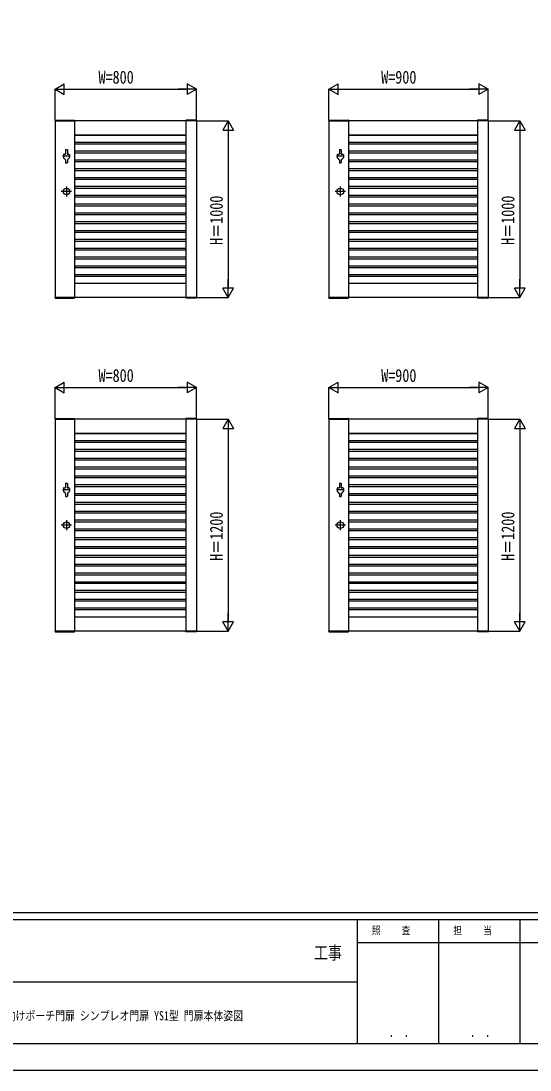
# Model space of a CAD drawing. Units: millimetres, scale not verified. Extents: x -8410 to 8410, y -5940 to 5940.
# Drawn here: x 687 to 3568, y -5940 to 0 of the extents above; entities that cross this region are included whole.
import ezdxf
from ezdxf.enums import TextEntityAlignment as Align

# ---------------------------------------------------------------- set-up
doc = ezdxf.new("R2010")
doc.units = ezdxf.units.MM
doc.header["$LTSCALE"] = 30
for name, color, linetype in [('0-1_USER1', 3, 'Continuous'), ('0-2_YKK_A1', 4, 'Continuous'), ('0-3_YKK_D', 6, 'Continuous'), ('0-4_YKK_ZWAK', 7, 'Continuous')]:
    doc.layers.add(name, color=color, linetype=linetype)
doc.styles.add('ＭＳ ゴシック', font='')
doc.styles.get('ＭＳ ゴシック').set_extended_font_data('MS Gothic')

msp = doc.modelspace()

# ---------------------------------------------------------------- linework, layer by layer
at = {"layer": '0-2_YKK_A1'}
for p, q in [((880.29, -563.2), (880.15, -565.75)), ((880.15, -565.75), (991.15, -565.75)), ((880.65, -565.75), (880.65, -1565.75)), ((1680.65, -565.75), (880.65, -565.75)), ((881.29, -562.25), (990.02, -562.25)), ((990.65, -565.75), (990.65, -1565.75)), ((991.02, -563.2), (991.15, -565.75)), ((1620.29, -563.2), (1620.15, -565.75)), ((1681.15, -565.75), (1620.15, -565.75)), ((1620.65, -565.75), (1620.65, -1565.75)), ((1680.02, -562.25), (1621.29, -562.25)), ((1680.65, -565.75), (1680.65, -1565.75)), ((1681.02, -563.2), (1681.15, -565.75)), ((2430.29, -563.2), (2430.15, -565.75)), ((2430.15, -565.75), (2541.15, -565.75)), ((2430.65, -565.75), (2430.65, -1565.75)), ((3330.65, -565.75), (2430.65, -565.75)), ((2431.29, -562.25), (2540.02, -562.25)), ((2540.65, -565.75), (2540.65, -1565.75)), ((2541.02, -563.2), (2541.15, -565.75)), ((3270.29, -563.2), (3270.15, -565.75)), ((3331.15, -565.75), (3270.15, -565.75)), ((3270.65, -565.75), (3270.65, -1565.75)), ((3330.02, -562.25), (3271.29, -562.25)), ((3330.65, -565.75), (3330.65, -1565.75)), ((3331.02, -563.2), (3331.15, -565.75)), ((1620.65, -645.75), (990.65, -645.75)), ((990.65, -646.85), (1620.65, -646.85)), ((3270.65, -645.75), (2540.65, -645.75)), ((2540.65, -646.85), (3270.65, -646.85)), ((990.65, -686.85), (1620.65, -686.85)), ((990.65, -696.05), (1620.65, -696.05)), ((2540.65, -686.85), (3270.65, -686.85)), ((2540.65, -696.05), (3270.65, -696.05)), ((966.66, -765.75), (922.65, -765.75)), ((927.15, -758.75), (927.15, -772.75)), ((932.15, -753.75), (939.4, -753.75)), ((939.4, -730.25), (939.4, -753.75)), ((941.4, -728.25), (947.9, -728.25)), ((949.9, -730.25), (949.9, -753.75)), ((949.9, -753.75), (957.15, -753.75)), ((962.15, -758.75), (962.15, -772.75)), ((990.65, -736.05), (1620.65, -736.05)), ((990.65, -746.05), (1620.65, -746.05)), ((2516.66, -765.75), (2472.65, -765.75)), ((2477.15, -758.75), (2477.15, -772.75)), ((2482.15, -753.75), (2489.4, -753.75)), ((2489.4, -730.25), (2489.4, -753.75)), ((2491.4, -728.25), (2497.9, -728.25)), ((2499.9, -730.25), (2499.9, -753.75)), ((2499.9, -753.75), (2507.15, -753.75)), ((2512.15, -758.75), (2512.15, -772.75)), ((2540.65, -736.05), (3270.65, -736.05)), ((2540.65, -746.05), (3270.65, -746.05)), ((939.4, -786.6), (939.4, -801.25)), ((941.4, -803.25), (947.9, -803.25)), ((949.9, -786.6), (949.9, -801.25)), ((990.65, -786.05), (1620.65, -786.05)), ((990.65, -796.05), (1620.65, -796.05)), ((2489.4, -786.6), (2489.4, -801.25)), ((2491.4, -803.25), (2497.9, -803.25)), ((2499.9, -786.6), (2499.9, -801.25)), ((2540.65, -786.05), (3270.65, -786.05)), ((2540.65, -796.05), (3270.65, -796.05)), ((990.65, -836.05), (1620.65, -836.05)), ((990.65, -846.05), (1620.65, -846.05)), ((990.65, -886.05), (1620.65, -886.05)), ((2540.65, -836.05), (3270.65, -836.05)), ((2540.65, -846.05), (3270.65, -846.05)), ((2540.65, -886.05), (3270.65, -886.05)), ((944.65, -936.75), (944.65, -994.75)), ((990.65, -896.05), (1620.65, -896.05)), ((990.65, -936.05), (1620.65, -936.05)), ((990.65, -946.05), (1620.65, -946.05)), ((2494.65, -936.75), (2494.65, -994.75)), ((2540.65, -896.05), (3270.65, -896.05)), ((2540.65, -936.05), (3270.65, -936.05)), ((2540.65, -946.05), (3270.65, -946.05)), ((973.65, -965.75), (915.65, -965.75)), ((990.65, -986.05), (1620.65, -986.05)), ((990.65, -996.05), (1620.65, -996.05)), ((2523.65, -965.75), (2465.65, -965.75)), ((2540.65, -986.05), (3270.65, -986.05)), ((2540.65, -996.05), (3270.65, -996.05)), ((990.65, -1036.05), (1620.65, -1036.05)), ((990.65, -1046.05), (1620.65, -1046.05)), ((2540.65, -1036.05), (3270.65, -1036.05)), ((2540.65, -1046.05), (3270.65, -1046.05)), ((990.65, -1086.05), (1620.65, -1086.05)), ((990.65, -1096.05), (1620.65, -1096.05)), ((2540.65, -1086.05), (3270.65, -1086.05)), ((2540.65, -1096.05), (3270.65, -1096.05)), ((990.65, -1136.05), (1620.65, -1136.05)), ((990.65, -1146.05), (1620.65, -1146.05)), ((990.65, -1186.05), (1620.65, -1186.05)), ((2540.65, -1136.05), (3270.65, -1136.05)), ((2540.65, -1146.05), (3270.65, -1146.05)), ((2540.65, -1186.05), (3270.65, -1186.05)), ((990.65, -1196.05), (1620.65, -1196.05)), ((990.65, -1236.05), (1620.65, -1236.05)), ((990.65, -1246.05), (1620.65, -1246.05)), ((2540.65, -1196.05), (3270.65, -1196.05)), ((2540.65, -1236.05), (3270.65, -1236.05)), ((2540.65, -1246.05), (3270.65, -1246.05)), ((990.65, -1286.05), (1620.65, -1286.05)), ((990.65, -1296.05), (1620.65, -1296.05)), ((2540.65, -1286.05), (3270.65, -1286.05)), ((2540.65, -1296.05), (3270.65, -1296.05)), ((990.65, -1336.05), (1620.65, -1336.05)), ((990.65, -1346.05), (1620.65, -1346.05)), ((2540.65, -1336.05), (3270.65, -1336.05)), ((2540.65, -1346.05), (3270.65, -1346.05)), ((990.65, -1386.05), (1620.65, -1386.05)), ((990.65, -1396.05), (1620.65, -1396.05)), ((2540.65, -1386.05), (3270.65, -1386.05)), ((2540.65, -1396.05), (3270.65, -1396.05)), ((990.65, -1436.05), (1620.65, -1436.05)), ((990.65, -1445.25), (1620.65, -1445.25)), ((2540.65, -1436.05), (3270.65, -1436.05)), ((2540.65, -1445.25), (3270.65, -1445.25)), ((990.65, -1485.25), (1620.65, -1485.25)), ((1620.65, -1485.75), (990.65, -1485.75)), ((2540.65, -1485.25), (3270.65, -1485.25)), ((3270.65, -1485.75), (2540.65, -1485.75)), ((880.15, -1565.75), (991.15, -1565.75)), ((880.29, -1568.3), (880.15, -1565.75)), ((1680.65, -1565.75), (880.65, -1565.75)), ((881.29, -1569.25), (990.02, -1569.25)), ((991.02, -1568.3), (991.15, -1565.75)), ((1681.15, -1565.75), (1620.15, -1565.75)), ((1620.29, -1568.3), (1620.15, -1565.75)), ((1680.02, -1569.25), (1621.29, -1569.25)), ((1681.02, -1568.3), (1681.15, -1565.75)), ((2430.15, -1565.75), (2541.15, -1565.75)), ((2430.29, -1568.3), (2430.15, -1565.75)), ((3330.65, -1565.75), (2430.65, -1565.75)), ((2431.29, -1569.25), (2540.02, -1569.25)), ((2541.02, -1568.3), (2541.15, -1565.75)), ((3331.15, -1565.75), (3270.15, -1565.75)), ((3270.29, -1568.3), (3270.15, -1565.75)), ((3330.02, -1569.25), (3271.29, -1569.25)), ((3331.02, -1568.3), (3331.15, -1565.75)), ((880.29, -2252.36), (880.15, -2254.91)), ((880.15, -2254.91), (991.15, -2254.91)), ((880.65, -2254.91), (880.65, -3454.91)), ((1680.65, -2254.91), (880.65, -2254.91)), ((881.29, -2251.41), (990.02, -2251.41)), ((990.65, -2254.91), (990.65, -3454.91)), ((991.02, -2252.36), (991.15, -2254.91)), ((1620.29, -2252.36), (1620.15, -2254.91)), ((1681.15, -2254.91), (1620.15, -2254.91)), ((1620.65, -2254.91), (1620.65, -3454.91)), ((1680.02, -2251.41), (1621.29, -2251.41)), ((1680.65, -2254.91), (1680.65, -3454.91)), ((1681.02, -2252.36), (1681.15, -2254.91)), ((2430.29, -2252.36), (2430.15, -2254.91)), ((2430.15, -2254.91), (2541.15, -2254.91)), ((2430.65, -2254.91), (2430.65, -3454.91)), ((3330.65, -2254.91), (2430.65, -2254.91)), ((2431.29, -2251.41), (2540.02, -2251.41)), ((2540.65, -2254.91), (2540.65, -3454.91)), ((2541.02, -2252.36), (2541.15, -2254.91)), ((3270.29, -2252.36), (3270.15, -2254.91)), ((3331.15, -2254.91), (3270.15, -2254.91)), ((3270.65, -2254.91), (3270.65, -3454.91)), ((3330.02, -2251.41), (3271.29, -2251.41)), ((3330.65, -2254.91), (3330.65, -3454.91)), ((3331.02, -2252.36), (3331.15, -2254.91)), ((1620.65, -2334.91), (990.65, -2334.91)), ((990.65, -2336.01), (1620.65, -2336.01)), ((3270.65, -2334.91), (2540.65, -2334.91)), ((2540.65, -2336.01), (3270.65, -2336.01)), ((990.65, -2376.01), (1620.65, -2376.01)), ((990.65, -2385.21), (1620.65, -2385.21)), ((990.65, -2425.21), (1620.65, -2425.21)), ((990.65, -2435.21), (1620.65, -2435.21)), ((2540.65, -2376.01), (3270.65, -2376.01)), ((2540.65, -2385.21), (3270.65, -2385.21)), ((2540.65, -2425.21), (3270.65, -2425.21)), ((2540.65, -2435.21), (3270.65, -2435.21)), ((990.65, -2475.21), (1620.65, -2475.21)), ((990.65, -2485.21), (1620.65, -2485.21)), ((2540.65, -2475.21), (3270.65, -2475.21)), ((2540.65, -2485.21), (3270.65, -2485.21)), ((990.65, -2525.21), (1620.65, -2525.21)), ((990.65, -2535.21), (1620.65, -2535.21)), ((2540.65, -2525.21), (3270.65, -2525.21)), ((2540.65, -2535.21), (3270.65, -2535.21)), ((990.65, -2575.21), (1620.65, -2575.21)), ((990.65, -2585.21), (1620.65, -2585.21)), ((2540.65, -2575.21), (3270.65, -2575.21)), ((2540.65, -2585.21), (3270.65, -2585.21)), ((966.66, -2654.91), (922.65, -2654.91)), ((927.15, -2647.91), (927.15, -2661.91)), ((932.15, -2642.91), (939.4, -2642.91)), ((939.4, -2619.41), (939.4, -2642.91)), ((941.4, -2617.41), (947.9, -2617.41)), ((949.9, -2619.41), (949.9, -2642.91)), ((949.9, -2642.91), (957.15, -2642.91)), ((962.15, -2647.91), (962.15, -2661.91)), ((990.65, -2625.21), (1620.65, -2625.21)), ((990.65, -2635.21), (1620.65, -2635.21)), ((2516.66, -2654.91), (2472.65, -2654.91)), ((2477.15, -2647.91), (2477.15, -2661.91)), ((2482.15, -2642.91), (2489.4, -2642.91)), ((2489.4, -2619.41), (2489.4, -2642.91)), ((2491.4, -2617.41), (2497.9, -2617.41)), ((2499.9, -2619.41), (2499.9, -2642.91)), ((2499.9, -2642.91), (2507.15, -2642.91)), ((2512.15, -2647.91), (2512.15, -2661.91)), ((2540.65, -2625.21), (3270.65, -2625.21)), ((2540.65, -2635.21), (3270.65, -2635.21)), ((939.4, -2675.76), (939.4, -2690.41)), ((941.4, -2692.41), (947.9, -2692.41)), ((949.9, -2675.76), (949.9, -2690.41)), ((990.65, -2675.21), (1620.65, -2675.21)), ((990.65, -2685.21), (1620.65, -2685.21)), ((990.65, -2725.21), (1620.65, -2725.21)), ((2489.4, -2675.76), (2489.4, -2690.41)), ((2491.4, -2692.41), (2497.9, -2692.41)), ((2499.9, -2675.76), (2499.9, -2690.41)), ((2540.65, -2675.21), (3270.65, -2675.21)), ((2540.65, -2685.21), (3270.65, -2685.21)), ((2540.65, -2725.21), (3270.65, -2725.21)), ((990.65, -2735.21), (1620.65, -2735.21)), ((990.65, -2775.21), (1620.65, -2775.21)), ((990.65, -2785.21), (1620.65, -2785.21)), ((2540.65, -2735.21), (3270.65, -2735.21)), ((2540.65, -2775.21), (3270.65, -2775.21)), ((2540.65, -2785.21), (3270.65, -2785.21)), ((944.65, -2825.91), (944.65, -2883.91)), ((990.65, -2825.21), (1620.65, -2825.21)), ((990.65, -2835.21), (1620.65, -2835.21)), ((2494.65, -2825.91), (2494.65, -2883.91)), ((2540.65, -2825.21), (3270.65, -2825.21)), ((2540.65, -2835.21), (3270.65, -2835.21)), ((973.65, -2854.91), (915.65, -2854.91)), ((990.65, -2875.21), (1620.65, -2875.21)), ((990.65, -2885.21), (1620.65, -2885.21)), ((2523.65, -2854.91), (2465.65, -2854.91)), ((2540.65, -2875.21), (3270.65, -2875.21)), ((2540.65, -2885.21), (3270.65, -2885.21)), ((990.65, -2925.21), (1620.65, -2925.21)), ((990.65, -2935.21), (1620.65, -2935.21)), ((2540.65, -2925.21), (3270.65, -2925.21)), ((2540.65, -2935.21), (3270.65, -2935.21)), ((990.65, -2975.21), (1620.65, -2975.21)), ((990.65, -2985.21), (1620.65, -2985.21)), ((990.65, -3025.21), (1620.65, -3025.21)), ((2540.65, -2975.21), (3270.65, -2975.21)), ((2540.65, -2985.21), (3270.65, -2985.21)), ((2540.65, -3025.21), (3270.65, -3025.21)), ((990.65, -3035.21), (1620.65, -3035.21)), ((990.65, -3075.21), (1620.65, -3075.21)), ((990.65, -3085.21), (1620.65, -3085.21)), ((2540.65, -3035.21), (3270.65, -3035.21)), ((2540.65, -3075.21), (3270.65, -3075.21)), ((2540.65, -3085.21), (3270.65, -3085.21)), ((990.65, -3125.21), (1620.65, -3125.21)), ((990.65, -3135.21), (1620.65, -3135.21)), ((2540.65, -3125.21), (3270.65, -3125.21)), ((2540.65, -3135.21), (3270.65, -3135.21)), ((990.65, -3175.21), (1620.65, -3175.21)), ((1620.65, -3185.21), (990.65, -3185.21)), ((2540.65, -3175.21), (3270.65, -3175.21)), ((3270.65, -3185.21), (2540.65, -3185.21)), ((1620.65, -3225.21), (990.65, -3225.21)), ((1620.65, -3235.21), (990.65, -3235.21)), ((3270.65, -3225.21), (2540.65, -3225.21)), ((3270.65, -3235.21), (2540.65, -3235.21)), ((1620.65, -3275.21), (990.65, -3275.21)), ((1620.65, -3285.21), (990.65, -3285.21)), ((1620.65, -3325.21), (990.65, -3325.21)), ((3270.65, -3275.21), (2540.65, -3275.21)), ((3270.65, -3285.21), (2540.65, -3285.21)), ((3270.65, -3325.21), (2540.65, -3325.21)), ((1620.65, -3334.41), (990.65, -3334.41)), ((990.65, -3374.41), (1620.65, -3374.41)), ((1620.65, -3374.91), (990.65, -3374.91)), ((3270.65, -3334.41), (2540.65, -3334.41)), ((2540.65, -3374.41), (3270.65, -3374.41)), ((3270.65, -3374.91), (2540.65, -3374.91)), ((880.15, -3454.91), (991.15, -3454.91)), ((880.29, -3457.46), (880.15, -3454.91)), ((1680.65, -3454.91), (880.65, -3454.91)), ((881.29, -3458.41), (990.02, -3458.41)), ((991.02, -3457.46), (991.15, -3454.91)), ((1681.15, -3454.91), (1620.15, -3454.91)), ((1620.29, -3457.46), (1620.15, -3454.91)), ((1680.02, -3458.41), (1621.29, -3458.41)), ((1681.02, -3457.46), (1681.15, -3454.91)), ((2430.15, -3454.91), (2541.15, -3454.91)), ((2430.29, -3457.46), (2430.15, -3454.91)), ((3330.65, -3454.91), (2430.65, -3454.91)), ((2431.29, -3458.41), (2540.02, -3458.41)), ((2541.02, -3457.46), (2541.15, -3454.91)), ((3331.15, -3454.91), (3270.15, -3454.91)), ((3270.29, -3457.46), (3270.15, -3454.91)), ((3330.02, -3458.41), (3271.29, -3458.41)), ((3331.02, -3457.46), (3331.15, -3454.91))]:
    msp.add_line(p, q, dxfattribs=at)
for centre in [(944.65, -965.75), (2494.65, -965.75), (944.65, -2854.91), (2494.65, -2854.91)]:
    msp.add_circle(centre, 19, dxfattribs=at)
for centre, radius, start, end in [((881.29, -563.25), 1, 90, 177), ((990.02, -563.25), 1, 3, 90), ((1621.29, -563.25), 1, 90, 177), ((1680.02, -563.25), 1, 3, 90), ((2431.29, -563.25), 1, 90, 177), ((2540.02, -563.25), 1, 3, 90), ((3271.29, -563.25), 1, 90, 177), ((3330.02, -563.25), 1, 3, 90), ((932.15, -758.75), 5, 90, 180), ((941.4, -730.25), 2, 90, 180), ((947.9, -730.25), 2, 0, 90), ((957.15, -758.75), 5, 0, 90), ((2482.15, -758.75), 5, 90, 180), ((2491.4, -730.25), 2, 90, 180), ((2497.9, -730.25), 2, 0, 90), ((2507.15, -758.75), 5, 0, 90), ((932.15, -772.75), 5, 180, 270), ((944.65, -775.31), 12.5, 191.55262, 245.16541), ((941.4, -801.25), 2, 180, 270), ((947.9, -801.25), 2, 270, 0), ((944.65, -775.25), 12.5, 294.83459, 348.44738), ((944.65, -775.31), 12.5, 294.83459, 348.44738), ((957.15, -772.75), 5, 270, 0), ((2482.15, -772.75), 5, 180, 270), ((2494.65, -775.31), 12.5, 191.55262, 245.16541), ((2491.4, -801.25), 2, 180, 270), ((2497.9, -801.25), 2, 270, 0), ((2494.65, -775.25), 12.5, 294.83459, 348.44738), ((2494.65, -775.31), 12.5, 294.83459, 348.44738), ((2507.15, -772.75), 5, 270, 0), ((881.29, -1568.25), 1, 183, 270), ((990.02, -1568.25), 1, 270, 357), ((1621.29, -1568.25), 1, 183, 270), ((1680.02, -1568.25), 1, 270, 357), ((2431.29, -1568.25), 1, 183, 270), ((2540.02, -1568.25), 1, 270, 357), ((3271.29, -1568.25), 1, 183, 270), ((3330.02, -1568.25), 1, 270, 357), ((881.29, -2252.41), 1, 90, 177), ((990.02, -2252.41), 1, 3, 90), ((1621.29, -2252.41), 1, 90, 177), ((1680.02, -2252.41), 1, 3, 90), ((2431.29, -2252.41), 1, 90, 177), ((2540.02, -2252.41), 1, 3, 90), ((3271.29, -2252.41), 1, 90, 177), ((3330.02, -2252.41), 1, 3, 90), ((932.15, -2647.91), 5, 90, 180), ((932.15, -2661.91), 5, 180, 270), ((944.65, -2664.47), 12.5, 191.55262, 245.16541), ((941.4, -2619.41), 2, 90, 180), ((947.9, -2619.41), 2, 0, 90), ((944.65, -2664.41), 12.5, 294.83459, 348.44738), ((944.65, -2664.47), 12.5, 294.83459, 348.44738), ((957.15, -2647.91), 5, 0, 90), ((957.15, -2661.91), 5, 270, 0), ((2482.15, -2647.91), 5, 90, 180), ((2482.15, -2661.91), 5, 180, 270), ((2494.65, -2664.47), 12.5, 191.55262, 245.16541), ((2491.4, -2619.41), 2, 90, 180), ((2497.9, -2619.41), 2, 0, 90), ((2494.65, -2664.41), 12.5, 294.83459, 348.44738), ((2494.65, -2664.47), 12.5, 294.83459, 348.44738), ((2507.15, -2647.91), 5, 0, 90), ((2507.15, -2661.91), 5, 270, 0), ((941.4, -2690.41), 2, 180, 270), ((947.9, -2690.41), 2, 270, 0), ((2491.4, -2690.41), 2, 180, 270), ((2497.9, -2690.41), 2, 270, 0), ((881.29, -3457.41), 1, 183, 270), ((990.02, -3457.41), 1, 270, 357), ((1621.29, -3457.41), 1, 183, 270), ((1680.02, -3457.41), 1, 270, 357), ((2431.29, -3457.41), 1, 183, 270), ((2540.02, -3457.41), 1, 270, 357), ((3271.29, -3457.41), 1, 183, 270), ((3330.02, -3457.41), 1, 270, 357)]:
    msp.add_arc(centre, radius, start, end, dxfattribs=at)
at = {"layer": '0-3_YKK_D'}
for p, q in [((880.65, -385.75), (932.62, -355.75)), ((932.62, -415.75), (932.62, -355.75)), ((1680.65, -385.75), (1628.69, -355.75)), ((1628.69, -355.75), (1628.69, -415.75)), ((2430.65, -385.75), (2482.62, -355.75)), ((2482.62, -415.75), (2482.62, -355.75)), ((3330.65, -385.75), (3278.69, -355.75)), ((3278.69, -355.75), (3278.69, -415.75)), ((880.65, -563.75), (880.65, -384.75)), ((880.65, -385.75), (932.62, -415.75)), ((880.65, -385.75), (984.58, -385.75)), ((940.65, -385.75), (1620.65, -385.75)), ((1680.65, -385.75), (1576.73, -385.75)), ((1680.65, -385.75), (1628.69, -415.75)), ((1680.65, -563.75), (1680.65, -384.75)), ((2430.65, -563.75), (2430.65, -384.75)), ((2430.65, -385.75), (2482.62, -415.75)), ((2430.65, -385.75), (2534.58, -385.75)), ((2490.65, -385.75), (3270.65, -385.75)), ((3330.65, -385.75), (3226.73, -385.75)), ((3330.65, -385.75), (3278.69, -415.75)), ((3330.65, -563.75), (3330.65, -384.75)), ((1682.65, -565.75), (1861.65, -565.75)), ((1860.65, -565.75), (1830.65, -617.71)), ((1860.65, -565.75), (1890.65, -617.71)), ((1860.65, -565.75), (1860.65, -669.68)), ((3332.65, -565.75), (3511.65, -565.75)), ((3510.65, -565.75), (3480.65, -617.71)), ((3510.65, -565.75), (3540.65, -617.71)), ((3510.65, -565.75), (3510.65, -669.68)), ((1830.65, -617.71), (1890.65, -617.71)), ((1860.65, -625.75), (1860.65, -1505.75)), ((3480.65, -617.71), (3540.65, -617.71)), ((3510.65, -625.75), (3510.65, -1505.75)), ((1860.65, -1565.75), (1860.65, -1461.83)), ((3510.65, -1565.75), (3510.65, -1461.83)), ((1860.65, -1565.75), (1830.65, -1513.79)), ((1890.65, -1513.79), (1830.65, -1513.79)), ((1860.65, -1565.75), (1890.65, -1513.79)), ((3510.65, -1565.75), (3480.65, -1513.79)), ((3540.65, -1513.79), (3480.65, -1513.79)), ((3510.65, -1565.75), (3540.65, -1513.79)), ((1682.65, -1565.75), (1861.65, -1565.75)), ((3332.65, -1565.75), (3511.65, -1565.75)), ((880.65, -2074.91), (932.62, -2044.91)), ((880.65, -2252.91), (880.65, -2073.91)), ((880.65, -2074.91), (932.62, -2104.91)), ((880.65, -2074.91), (984.58, -2074.91)), ((932.62, -2104.91), (932.62, -2044.91)), ((940.65, -2074.91), (1620.65, -2074.91)), ((1680.65, -2074.91), (1576.73, -2074.91)), ((1680.65, -2074.91), (1628.69, -2044.91)), ((1628.69, -2044.91), (1628.69, -2104.91)), ((1680.65, -2074.91), (1628.69, -2104.91)), ((1680.65, -2252.91), (1680.65, -2073.91)), ((2430.65, -2074.91), (2482.62, -2044.91)), ((2430.65, -2252.91), (2430.65, -2073.91)), ((2430.65, -2074.91), (2482.62, -2104.91)), ((2430.65, -2074.91), (2534.58, -2074.91)), ((2482.62, -2104.91), (2482.62, -2044.91)), ((2490.65, -2074.91), (3270.65, -2074.91)), ((3330.65, -2074.91), (3226.73, -2074.91)), ((3330.65, -2074.91), (3278.69, -2044.91)), ((3278.69, -2044.91), (3278.69, -2104.91)), ((3330.65, -2074.91), (3278.69, -2104.91)), ((3330.65, -2252.91), (3330.65, -2073.91)), ((1682.65, -2254.91), (1861.65, -2254.91)), ((1860.65, -2254.91), (1830.65, -2306.87)), ((1860.65, -2254.91), (1890.65, -2306.87)), ((1860.65, -2254.91), (1860.65, -2358.84)), ((3332.65, -2254.91), (3511.65, -2254.91)), ((3510.65, -2254.91), (3480.65, -2306.87)), ((3510.65, -2254.91), (3540.65, -2306.87)), ((3510.65, -2254.91), (3510.65, -2358.84)), ((1830.65, -2306.87), (1890.65, -2306.87)), ((1860.65, -2314.91), (1860.65, -3394.91)), ((3480.65, -2306.87), (3540.65, -2306.87)), ((3510.65, -2314.91), (3510.65, -3394.91)), ((1860.65, -3454.91), (1860.65, -3350.99)), ((3510.65, -3454.91), (3510.65, -3350.99)), ((1860.65, -3454.91), (1830.65, -3402.95)), ((1890.65, -3402.95), (1830.65, -3402.95)), ((1860.65, -3454.91), (1890.65, -3402.95)), ((3510.65, -3454.91), (3480.65, -3402.95)), ((3540.65, -3402.95), (3480.65, -3402.95)), ((3510.65, -3454.91), (3540.65, -3402.95)), ((1682.65, -3454.91), (1861.65, -3454.91)), ((3332.65, -3454.91), (3511.65, -3454.91))]:
    msp.add_line(p, q, dxfattribs=at)
at = {"layer": '0-4_YKK_ZWAK'}
for p, q in [((7790.04, -5050), (-7809.96, -5050)), ((2590.04, -5090), (-9.96, -5090)), ((3050.04, -5090), (3050.04, -5790)), ((3510.04, -5090), (3510.04, -5790)), ((3970.04, -5220), (2590.04, -5220)), ((-9.96, -5440), (2590.04, -5440)), ((-9.96, -5790), (2590.04, -5790)), ((2590.04, -5790), (3970.04, -5790))]:
    msp.add_line(p, q, dxfattribs=at)
msp.add_lwpolyline([(-8410, -5940), (8410, -5940), (8410, 5940), (-8410, 5940)], close=True, dxfattribs=at)
msp.add_lwpolyline([(3970.04, -5090), (2590.04, -5090), (2590.04, -5790)], dxfattribs=at)

# ---------------------------------------------------------------- texts
at = {"layer": '0-1_USER1', "style": 'ＭＳ ゴシック', "width": 0.8}
msp.add_text('マンション向けポーチ門扉 シンプレオ門扉 YS1型 門扉本体姿図', height=51.32, dxfattribs=at).set_placement((320.62, -5673.44), align=Align.BOTTOM_LEFT)
at = {"layer": '0-3_YKK_D', "style": 'ＭＳ ゴシック', "width": 0.8}
for s, p in [('W=800', (1125.99, -376.75)), ('W=900', (2725.99, -376.75)), ('W=800', (1125.99, -2065.91)), ('W=900', (2725.99, -2065.91))]:
    msp.add_text(s, height=73.31, dxfattribs=at).set_placement(p, align=Align.BOTTOM_LEFT)
for s, p in [('H＝1000', (1851.65, -1268.42)), ('H＝1000', (3501.65, -1268.42)), ('H＝1200', (1851.65, -3057.58)), ('H＝1200', (3501.65, -3057.58))]:
    msp.add_text(s, height=73.31, rotation=90, dxfattribs=at).set_placement(p, align=Align.BOTTOM_LEFT)
at = {"layer": '0-4_YKK_ZWAK', "style": 'ＭＳ ゴシック', "width": 0.8}
for s, height, p in [('照     査', 43.99, (2672.84, -5185)), ('担     当', 43.99, (3134.44, -5185)), ('工事', 73.31, (2344.67, -5334.93)), ('． ．', 51.83, (2770, -5768.7)), ('． ．', 51.83, (3230, -5768.7))]:
    msp.add_text(s, height=height, dxfattribs=at).set_placement(p, align=Align.BOTTOM_LEFT)

doc.saveas('drawing.dxf')
